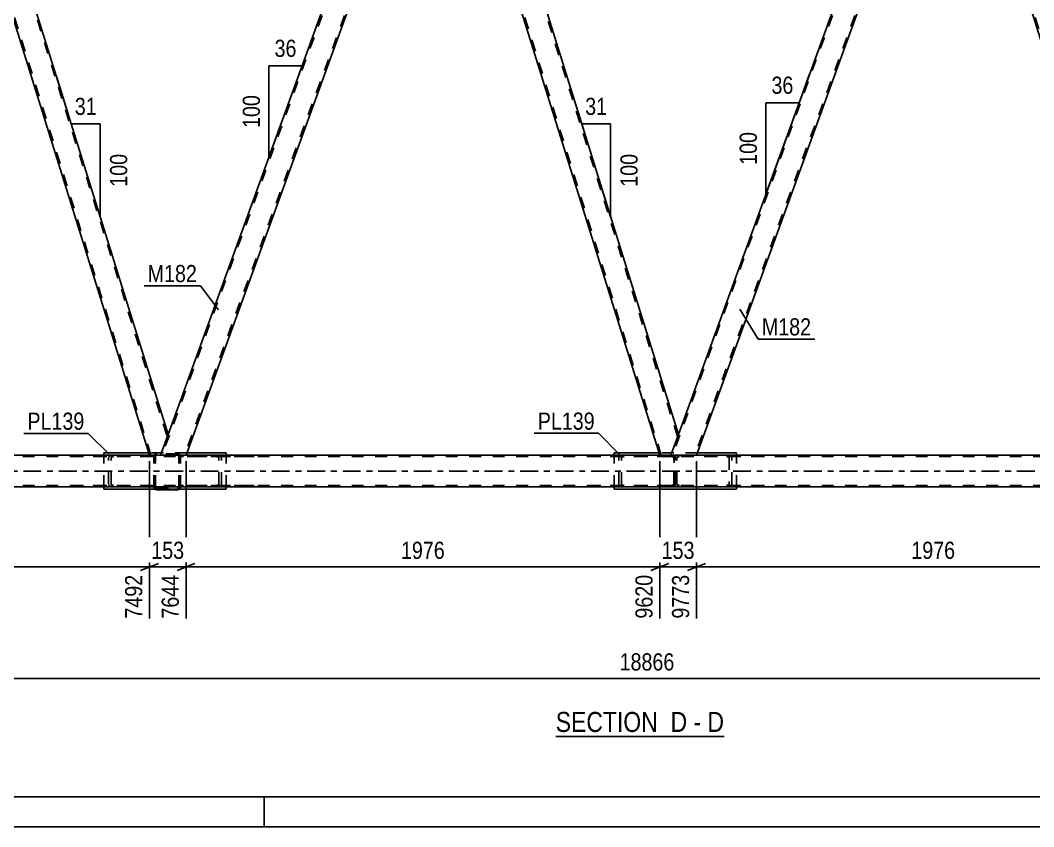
# Model space of a CAD drawing. Header units: millimetres. Extents: x -858 to 331, y -869 to -28.
# Drawn here: x -549.3 to -380.2, y -868.6 to -734.1 of the extents above; entities that cross this region are included whole.
import ezdxf

# ---------------------------------------------------------------- set-up
doc = ezdxf.new("R2010")
doc.units = ezdxf.units.MM
doc.linetypes.add('DXK_LINE_DOT2', pattern=[3.9198, 1.9599, -1.9599])
doc.linetypes.add('DXK_LINE_DOT3', pattern=[5.9187, 2.979, -0.9799, 0.9799, -0.9799])
doc.styles.add('Arial Narrow', font='ARIALN.TTF', dxfattribs={"height": 0.2})

# ---------------------------------------------------------------- blocks, each defined once
blk = doc.blocks.new('Unknown-570393797-1134')
at = {"color": 5, "linetype": 'Continuous'}
for p, q in [((-852.57, -863.58), (326.43, -863.58)), ((-508.57, -868.58), (-508.57, -863.58)), ((-857.57, -868.58), (331.43, -868.58))]:
    blk.add_line(p, q, dxfattribs=at)
blk = doc.blocks.new('Unknown-570393797-14 - 8170')
at = {"color": 6, "linetype": 'Continuous'}
blk.add_line((-459.93, -853.53), (-431.86, -853.53), dxfattribs=at)
at = {"color": 0, "linetype": 'Continuous'}
for points in [[(-441.83, -852.78), (-441.83, -849.28), (-459.93, -849.28), (-459.93, -852.78)], [(-438.01, -852.78), (-438.01, -849.28), (-440.78, -849.28), (-440.78, -852.78)], [(-435.68, -852.78), (-435.68, -849.28), (-436.96, -849.28), (-436.96, -852.78)], [(-431.86, -852.78), (-431.86, -849.28), (-434.63, -849.28), (-434.63, -852.78)]]:
    blk.add_wipeout(points, dxfattribs=at)
at = {"color": 7, "linetype": 'Continuous', "style": 'Arial Narrow'}
for s, p in [('SECTION ', (-459.93, -852.78)), ('D', (-440.78, -852.78)), ('D', (-434.63, -852.78)), ('-', (-436.96, -852.78))]:
    blk.add_text(s, height=3.34, dxfattribs=at).set_placement(p)
blk = doc.blocks.new('Part-570393797-8452 - 8170')
at = {"color": 2, "linetype": 'Continuous'}
for p, q in [((-562.63, -685.41), (-564.17, -689.66)), ((-561.31, -685.41), (-562.63, -685.41)), ((-561.31, -685.41), (-524.61, -803.16)), ((-564.17, -689.66), (-527.71, -806.63)), ((-525.87, -806.63), (-524.61, -803.16))]:
    blk.add_line(p, q, dxfattribs=at)
at = {"color": 7, "linetype": 'DXK_LINE_DOT2'}
for p, q in [((-561.56, -685.41), (-524.74, -803.53)), ((-527.46, -806.63), (-564.04, -689.29)), ((-524.61, -803.16), (-524.88, -803.9)), ((-527.71, -806.63), (-525.87, -806.63))]:
    blk.add_line(p, q, dxfattribs=at)
blk = doc.blocks.new('Part-570393797-8335 - 8170')
at = {"color": 7, "linetype": 'DXK_LINE_DOT2'}
for p, q in [((-440.1, -806.92), (-440.16, -807.11)), ((-440.16, -811.43), (-440.16, -807.11)), ((-439.73, -807.11), (-439.69, -807.02)), ((-439.73, -811.43), (-439.73, -807.11)), ((-439.29, -806.63), (-439.62, -806.66)), ((-439.46, -806.89), (-439.29, -806.87)), ((-425.12, -806.63), (-439.29, -806.63)), ((-425.12, -806.87), (-439.29, -806.87)), ((-431.1, -806.66), (-431.43, -806.63)), ((-431.43, -806.87), (-431.26, -806.89)), ((-431.03, -807.02), (-430.99, -807.11)), ((-430.99, -807.11), (-430.99, -811.43)), ((-430.56, -807.11), (-430.62, -806.92)), ((-430.56, -811.43), (-430.56, -807.11)), ((-440.16, -811.43), (-440.1, -811.61)), ((-439.69, -811.52), (-439.73, -811.43)), ((-430.99, -811.43), (-431.03, -811.52)), ((-430.62, -811.61), (-430.56, -811.43)), ((-439.62, -811.87), (-439.29, -811.91)), ((-439.29, -811.67), (-439.46, -811.65)), ((-425.12, -811.67), (-439.29, -811.67)), ((-425.12, -811.91), (-439.29, -811.91)), ((-431.26, -811.65), (-431.43, -811.67)), ((-431.43, -811.91), (-431.1, -811.87))]:
    blk.add_line(p, q, dxfattribs=at)
for centre, radius, start, end in [((-439.49, -807.47), 0.817, 99.5183, 138.064), ((-439.39, -807.29), 0.409, 99.5183, 138.064), ((-431.33, -807.29), 0.409, 41.9361, 80.4818), ((-431.23, -807.47), 0.817, 41.9361, 80.4818), ((-439.49, -811.07), 0.817, 221.9361, 260.4818), ((-439.39, -811.25), 0.409, 221.9361, 260.4818), ((-431.33, -811.25), 0.409, 279.5183, 318.064), ((-431.23, -811.07), 0.817, 279.5183, 318.064)]:
    blk.add_arc(centre, radius, start, end, dxfattribs=at)
blk = doc.blocks.new('Part-570393797-8197 - 8170')
at = {"color": 7, "linetype": 'DXK_LINE_DOT2'}
for p, q in [((-522.55, -811.91), (-522.55, -806.63)), ((-510.25, -806.63), (-522.55, -806.63)), ((-510.25, -806.87), (-522.55, -806.87)), ((-516.23, -806.66), (-516.56, -806.63)), ((-516.56, -806.87), (-516.4, -806.89)), ((-516.16, -807.02), (-516.13, -807.11)), ((-516.13, -811.43), (-516.13, -807.11)), ((-515.69, -807.11), (-515.76, -806.92)), ((-515.69, -811.43), (-515.69, -807.11)), ((-516.13, -811.43), (-516.16, -811.52)), ((-515.76, -811.61), (-515.69, -811.43)), ((-510.25, -811.67), (-522.55, -811.67)), ((-522.55, -811.91), (-510.25, -811.91)), ((-516.4, -811.65), (-516.56, -811.67)), ((-516.56, -811.91), (-516.23, -811.87))]:
    blk.add_line(p, q, dxfattribs=at)
for centre, radius, start, end in [((-516.46, -807.29), 0.409, 41.9361, 80.4818), ((-516.36, -807.47), 0.817, 41.9361, 80.4818), ((-516.46, -811.25), 0.409, 279.5183, 318.064), ((-516.36, -811.07), 0.817, 279.5183, 318.064)]:
    blk.add_arc(centre, radius, start, end, dxfattribs=at)
blk = doc.blocks.new('Part-570393797-8214 - 8170')
at = {"color": 2, "linetype": 'Continuous'}
for p, q in [((-527.84, -806.23), (-535.34, -806.23)), ((-535.34, -806.63), (-535.34, -806.23)), ((-514.89, -806.23), (-521.47, -806.23)), ((-514.89, -806.63), (-514.89, -806.23)), ((-535.34, -812.31), (-535.34, -811.91)), ((-514.89, -812.31), (-535.34, -812.31)), ((-514.89, -812.31), (-514.89, -811.91))]:
    blk.add_line(p, q, dxfattribs=at)
at = {"color": 7, "linetype": 'DXK_LINE_DOT2'}
for p, q in [((-521.47, -806.23), (-527.84, -806.23)), ((-535.34, -811.91), (-535.34, -806.63)), ((-514.89, -811.91), (-514.89, -806.63)), ((-535.34, -811.91), (-535.34, -811.87)), ((-514.89, -811.91), (-514.89, -811.87))]:
    blk.add_line(p, q, dxfattribs=at)
blk = doc.blocks.new('Part-570393797-8234 - 8170')
at = {"color": 7, "linetype": 'DXK_LINE_DOT2'}
for p, q in [((-440.68, -806.63), (-454.85, -806.63)), ((-440.68, -806.87), (-454.85, -806.87)), ((-449.34, -806.92), (-449.41, -807.11)), ((-449.41, -811.43), (-449.41, -807.11)), ((-448.97, -807.11), (-448.94, -807.02)), ((-448.97, -811.43), (-448.97, -807.11)), ((-448.54, -806.63), (-448.87, -806.66)), ((-448.7, -806.89), (-448.54, -806.87)), ((-440.34, -806.66), (-440.68, -806.63)), ((-440.68, -806.87), (-440.51, -806.89)), ((-440.16, -806.73), (-440.34, -806.66)), ((-440.27, -807.02), (-440.24, -807.11)), ((-440.24, -811.43), (-440.24, -807.11)), ((-440.16, -811.81), (-440.16, -806.73)), ((-440.11, -806.77), (-440.16, -806.73)), ((-440.02, -806.92), (-440.11, -806.77)), ((-439.98, -807.11), (-440.02, -806.92)), ((-439.98, -811.43), (-439.98, -807.11)), ((-449.41, -811.43), (-449.34, -811.61)), ((-448.94, -811.52), (-448.97, -811.43)), ((-440.24, -811.43), (-440.27, -811.52)), ((-440.02, -811.61), (-439.98, -811.43)), ((-440.68, -811.67), (-454.85, -811.67)), ((-440.68, -811.91), (-454.85, -811.91)), ((-448.87, -811.87), (-448.54, -811.91)), ((-448.54, -811.67), (-448.7, -811.65)), ((-440.51, -811.65), (-440.68, -811.67)), ((-440.68, -811.91), (-440.34, -811.87)), ((-440.34, -811.87), (-440.16, -811.81)), ((-440.16, -811.81), (-440.11, -811.77)), ((-440.11, -811.77), (-440.02, -811.61))]:
    blk.add_line(p, q, dxfattribs=at)
for centre, radius, start, end in [((-448.74, -807.47), 0.817, 99.5183, 138.064), ((-448.64, -807.29), 0.409, 99.5183, 138.064), ((-440.58, -807.29), 0.409, 41.9361, 80.4818), ((-448.74, -811.07), 0.817, 221.9361, 260.4818), ((-448.64, -811.25), 0.409, 221.9361, 260.4818), ((-440.58, -811.25), 0.409, 279.5183, 318.064)]:
    blk.add_arc(centre, radius, start, end, dxfattribs=at)
blk = doc.blocks.new('Part-570393797-8235 - 8170')
at = {"color": 7, "linetype": 'DXK_LINE_DOT2'}
for p, q in [((-539.98, -806.63), (-526.95, -806.63)), ((-526.95, -806.87), (-539.98, -806.87)), ((-534.48, -806.92), (-534.54, -807.11)), ((-534.54, -811.43), (-534.54, -807.11)), ((-534.11, -807.11), (-534.07, -807.02)), ((-534.11, -811.43), (-534.11, -807.11)), ((-533.67, -806.63), (-534, -806.66)), ((-533.84, -806.89), (-533.67, -806.87)), ((-526.95, -811.91), (-526.95, -806.63)), ((-534.54, -811.43), (-534.48, -811.61)), ((-534.07, -811.52), (-534.11, -811.43)), ((-526.95, -811.67), (-539.98, -811.67)), ((-526.95, -811.91), (-539.98, -811.91)), ((-534, -811.87), (-533.67, -811.91)), ((-533.67, -811.67), (-533.84, -811.65))]:
    blk.add_line(p, q, dxfattribs=at)
for centre, radius, start, end in [((-533.87, -807.47), 0.817, 99.5183, 138.064), ((-533.77, -807.29), 0.409, 99.5183, 138.064), ((-533.87, -811.07), 0.817, 221.9361, 260.4818), ((-533.77, -811.25), 0.409, 221.9361, 260.4818)]:
    blk.add_arc(centre, radius, start, end, dxfattribs=at)
blk = doc.blocks.new('Part-570393797-8344 - 8170')
at = {"color": 7, "linetype": 'DXK_LINE_DOT2'}
for p, q in [((-526.92, -806.71), (-526.95, -806.89)), ((-526.95, -811.93), (-526.95, -806.89)), ((-526.71, -806.89), (-526.69, -806.8)), ((-526.71, -811.93), (-526.71, -806.89)), ((-526.69, -806.8), (-526.64, -806.72)), ((-526.47, -806.41), (-526.66, -806.45)), ((-526.64, -806.72), (-526.56, -806.67)), ((-526.56, -806.67), (-526.47, -806.65)), ((-523.03, -806.41), (-526.47, -806.41)), ((-526.47, -806.65), (-523.03, -806.65)), ((-522.85, -806.45), (-523.03, -806.41)), ((-523.03, -806.65), (-522.94, -806.67)), ((-522.94, -806.67), (-522.86, -806.72)), ((-522.86, -806.72), (-522.81, -806.8)), ((-522.81, -806.8), (-522.79, -806.89)), ((-522.79, -811.93), (-522.79, -806.89)), ((-522.55, -806.89), (-522.59, -806.71)), ((-522.55, -811.93), (-522.55, -806.89)), ((-526.95, -811.93), (-526.92, -812.11)), ((-526.69, -812.02), (-526.71, -811.93)), ((-526.64, -812.1), (-526.69, -812.02)), ((-526.56, -812.15), (-526.64, -812.1)), ((-526.47, -812.17), (-526.56, -812.15)), ((-526.47, -812.17), (-523.03, -812.17)), ((-522.94, -812.15), (-523.03, -812.17)), ((-522.86, -812.1), (-522.94, -812.15)), ((-522.81, -812.02), (-522.86, -812.1)), ((-522.79, -811.93), (-522.81, -812.02)), ((-522.59, -812.11), (-522.55, -811.93))]:
    blk.add_line(p, q, dxfattribs=at)
at = {"color": 2, "linetype": 'Continuous'}
for p, q in [((-526.66, -812.37), (-526.47, -812.41)), ((-526.47, -812.41), (-523.03, -812.41)), ((-523.03, -812.41), (-522.85, -812.37))]:
    blk.add_line(p, q, dxfattribs=at)
at = {"color": 7, "linetype": 'DXK_LINE_DOT2'}
for centre, start, end in [((-526.47, -806.89), 112.5, 157.5), ((-523.03, -806.89), 22.5, 67.5), ((-526.47, -811.93), 202.5, 233.5796), ((-523.03, -811.93), 306.4206, 337.5)]:
    blk.add_arc(centre, 0.48, start, end, dxfattribs=at)
at = {"color": 2, "linetype": 'Continuous'}
for centre, start, end in [((-526.47, -811.93), 233.5796, 247.5), ((-523.03, -811.93), 292.5, 306.4206)]:
    blk.add_arc(centre, 0.48, start, end, dxfattribs=at)
blk = doc.blocks.new('Part-570393797-8570 - 8170')
at = {"color": 7, "linetype": 'DXK_LINE_DOT2'}
for p, q in [((-396.36, -685.41), (-440.48, -806.63)), ((-392.61, -685.41), (-436.73, -806.63)), ((-392.36, -685.41), (-393.9, -689.66)), ((-439.47, -803.16), (-440.73, -806.63)), ((-436.48, -806.63), (-440.73, -806.63))]:
    blk.add_line(p, q, dxfattribs=at)
at = {"color": 2, "linetype": 'Continuous'}
for p, q in [((-396.61, -685.41), (-439.47, -803.16)), ((-396.61, -685.41), (-392.36, -685.41)), ((-393.9, -689.66), (-436.48, -806.63))]:
    blk.add_line(p, q, dxfattribs=at)
blk = doc.blocks.new('Part-570393797-8389 - 8170')
at = {"color": 7, "linetype": 'DXK_LINE_DOT2'}
for p, q in [((-481.49, -685.41), (-525.61, -806.63)), ((-477.75, -685.41), (-521.87, -806.63)), ((-477.49, -685.41), (-479.04, -689.66)), ((-524.61, -803.16), (-525.87, -806.63)), ((-521.61, -806.63), (-525.87, -806.63))]:
    blk.add_line(p, q, dxfattribs=at)
at = {"color": 2, "linetype": 'Continuous'}
for p, q in [((-481.75, -685.41), (-524.61, -803.16)), ((-481.75, -685.41), (-477.49, -685.41)), ((-479.04, -689.66), (-521.61, -806.63))]:
    blk.add_line(p, q, dxfattribs=at)
blk = doc.blocks.new('Part-570393797-8749 - 8170')
at = {"color": 2, "linetype": 'Continuous'}
for p, q in [((-119.61, -806.63), (-796.76, -806.63)), ((-119.61, -811.91), (-796.76, -811.91))]:
    blk.add_line(p, q, dxfattribs=at)
at = {"color": 7, "linetype": 'DXK_LINE_DOT2'}
for p, q in [((-119.61, -806.87), (-796.76, -806.87)), ((-119.61, -811.67), (-796.76, -811.67))]:
    blk.add_line(p, q, dxfattribs=at)
at = {"color": 7, "linetype": 'DXK_LINE_DOT3'}
blk.add_line((-119.61, -809.27), (-796.76, -809.27), dxfattribs=at)
blk = doc.blocks.new('Part-570393797-8416 - 8170')
at = {"color": 2, "linetype": 'Continuous'}
for p, q in [((-442.7, -806.23), (-450.21, -806.23)), ((-450.21, -806.63), (-450.21, -806.23)), ((-429.76, -806.23), (-436.33, -806.23)), ((-429.76, -806.63), (-429.76, -806.23)), ((-450.21, -812.31), (-450.21, -811.91)), ((-429.76, -812.31), (-450.21, -812.31)), ((-429.76, -812.31), (-429.76, -811.91))]:
    blk.add_line(p, q, dxfattribs=at)
at = {"color": 7, "linetype": 'DXK_LINE_DOT2'}
for p, q in [((-436.33, -806.23), (-442.7, -806.23)), ((-450.21, -811.91), (-450.21, -806.63)), ((-429.76, -811.91), (-429.76, -806.63)), ((-450.21, -811.91), (-450.21, -811.87)), ((-429.76, -811.91), (-429.76, -811.87))]:
    blk.add_line(p, q, dxfattribs=at)
blk = doc.blocks.new('Part-570393797-8464 - 8170')
at = {"color": 2, "linetype": 'Continuous'}
for p, q in [((-477.49, -685.41), (-479.04, -689.66)), ((-476.17, -685.41), (-477.49, -685.41)), ((-439.47, -803.16), (-476.17, -685.41)), ((-479.04, -689.66), (-442.58, -806.63)), ((-440.73, -806.63), (-439.47, -803.16))]:
    blk.add_line(p, q, dxfattribs=at)
at = {"color": 7, "linetype": 'DXK_LINE_DOT2'}
for p, q in [((-439.61, -803.53), (-476.42, -685.41)), ((-442.33, -806.63), (-478.9, -689.29)), ((-439.47, -803.16), (-439.74, -803.9)), ((-442.58, -806.63), (-440.73, -806.63))]:
    blk.add_line(p, q, dxfattribs=at)
blk = doc.blocks.new('Part-570393797-8481 - 8170')
at = {"color": 2, "linetype": 'Continuous'}
for p, q in [((-392.36, -685.41), (-393.9, -689.66)), ((-391.04, -685.41), (-392.36, -685.41)), ((-354.34, -803.16), (-391.04, -685.41)), ((-393.9, -689.66), (-357.45, -806.63)), ((-355.6, -806.63), (-354.34, -803.16))]:
    blk.add_line(p, q, dxfattribs=at)
at = {"color": 7, "linetype": 'DXK_LINE_DOT2'}
for p, q in [((-354.47, -803.53), (-391.29, -685.41)), ((-357.19, -806.63), (-393.77, -689.29)), ((-354.34, -803.16), (-354.61, -803.9)), ((-357.45, -806.63), (-355.6, -806.63))]:
    blk.add_line(p, q, dxfattribs=at)
blk = doc.blocks.new('StraightDimension-570393797-9773 - 8170')
at = {"color": 7, "linetype": 'Continuous'}
for p, q in [((-521.61, -807.63), (-521.61, -833.88)), ((-442.58, -807.63), (-442.58, -833.88)), ((-520.11, -824.67), (-523.11, -825.87)), ((-444.08, -825.87), (-441.08, -824.67)), ((-521.61, -825.27), (-442.58, -825.27))]:
    blk.add_line(p, q, dxfattribs=at)
at = {"color": 0}
blk.add_wipeout([(-477.84, -824.52), (-477.84, -820.32), (-486.35, -820.32), (-486.35, -824.52)], dxfattribs=at)
at = {"color": 0, "linetype": 'Continuous'}
blk.add_wipeout([(-443.18, -825.97), (-447.38, -825.97), (-447.38, -834.48), (-443.18, -834.48)], dxfattribs=at)
at = {"color": 3, "style": 'Arial Narrow'}
blk.add_text('1976', height=2.863, dxfattribs=at).set_placement((-485.75, -823.92))
at = {"color": 3, "linetype": 'Continuous', "style": 'Arial Narrow'}
blk.add_text('9620', height=2.863, rotation=90.0002, dxfattribs=at).set_placement((-443.78, -833.88))
blk = doc.blocks.new('StraightDimension-570393797-9735 - 8170')
at = {"color": 7, "linetype": 'Continuous'}
for p, q in [((-436.48, -807.63), (-436.48, -833.88)), ((-357.45, -807.63), (-357.45, -835.71)), ((-434.98, -824.67), (-437.98, -825.87)), ((-358.95, -825.87), (-355.95, -824.67)), ((-436.48, -825.27), (-357.45, -825.27))]:
    blk.add_line(p, q, dxfattribs=at)
at = {"color": 0}
blk.add_wipeout([(-392.71, -824.52), (-392.71, -820.32), (-401.22, -820.32), (-401.22, -824.52)], dxfattribs=at)
at = {"color": 0, "linetype": 'Continuous'}
blk.add_wipeout([(-358.05, -825.97), (-362.25, -825.97), (-362.25, -836.31), (-358.05, -836.31)], dxfattribs=at)
at = {"color": 3, "style": 'Arial Narrow'}
blk.add_text('1976', height=2.863, dxfattribs=at).set_placement((-400.62, -823.92))
at = {"color": 3, "linetype": 'Continuous', "style": 'Arial Narrow'}
blk.add_text('11748', height=2.863, rotation=90.0002, dxfattribs=at).set_placement((-358.65, -835.71))
blk = doc.blocks.new('StraightDimension-570393797-9811 - 8170')
at = {"color": 7, "linetype": 'Continuous'}
for p, q in [((-606.75, -807.63), (-606.75, -833.88)), ((-527.71, -807.63), (-527.71, -833.88)), ((-605.25, -824.67), (-608.25, -825.87)), ((-529.21, -825.87), (-526.21, -824.67)), ((-606.75, -825.27), (-527.71, -825.27))]:
    blk.add_line(p, q, dxfattribs=at)
at = {"color": 0}
blk.add_wipeout([(-562.97, -824.52), (-562.97, -820.32), (-571.49, -820.32), (-571.49, -824.52)], dxfattribs=at)
at = {"color": 0, "linetype": 'Continuous'}
blk.add_wipeout([(-528.31, -825.97), (-532.51, -825.97), (-532.51, -834.48), (-528.31, -834.48)], dxfattribs=at)
at = {"color": 3, "style": 'Arial Narrow'}
blk.add_text('1976', height=2.863, dxfattribs=at).set_placement((-570.89, -823.92))
at = {"color": 3, "linetype": 'Continuous', "style": 'Arial Narrow'}
blk.add_text('7492', height=2.863, rotation=90.0002, dxfattribs=at).set_placement((-528.91, -833.88))
blk = doc.blocks.new('StraightDimension-570393797-9104 - 8170')
at = {"color": 7, "linetype": 'Continuous'}
blk.add_line((-707.66, -811.89), (-202.74, -811.89), dxfattribs=at)
blk = doc.blocks.new('AngleDimension-570393797-9153 - 8170')
at = {"color": 7, "linetype": 'Continuous'}
for p, q in [((-543.21, -743.46), (-540.74, -751.4)), ((-535.92, -751.4), (-540.74, -751.4)), ((-535.92, -766.86), (-540.74, -751.4)), ((-535.92, -766.86), (-535.92, -751.4))]:
    blk.add_line(p, q, dxfattribs=at)
at = {"color": 0}
blk.add_wipeout([(-530.82, -755.79), (-535.02, -755.79), (-535.02, -762.47), (-530.82, -762.47)], dxfattribs=at)
at = {"color": 3, "style": 'Arial Narrow'}
blk.add_text('100', height=2.863, rotation=90.0002, dxfattribs=at).set_placement((-531.42, -761.87))
at = {"color": 0}
blk.add_wipeout([(-535.9, -750.5), (-535.9, -746.3), (-540.76, -746.3), (-540.76, -750.5)], dxfattribs=at)
at = {"color": 3, "style": 'Arial Narrow'}
blk.add_text('31', height=2.863, dxfattribs=at).set_placement((-540.16, -749.9))
blk = doc.blocks.new('AngleDimension-570393797-26756 - 8170')
at = {"color": 7, "linetype": 'Continuous'}
for p, q in [((-507.78, -741.72), (-502.24, -741.72)), ((-507.78, -756.94), (-502.24, -741.72)), ((-507.78, -756.94), (-507.78, -741.72)), ((-502.44, -742.25), (-502.24, -741.72))]:
    blk.add_line(p, q, dxfattribs=at)
at = {"color": 0}
for points in [[(-502.59, -740.82), (-502.59, -736.62), (-507.44, -736.62), (-507.44, -740.82)], [(-508.68, -745.99), (-512.88, -745.99), (-512.88, -752.67), (-508.68, -752.67)]]:
    blk.add_wipeout(points, dxfattribs=at)
at = {"color": 3, "style": 'Arial Narrow'}
blk.add_text('36', height=2.863, dxfattribs=at).set_placement((-506.84, -740.22))
blk.add_text('100', height=2.863, rotation=90.0002, dxfattribs=at).set_placement((-509.28, -752.07))
blk = doc.blocks.new('AngleDimension-570393797-9225 - 8170')
at = {"color": 7, "linetype": 'Continuous'}
for p, q in [((-458.08, -743.46), (-455.61, -751.4)), ((-450.78, -751.4), (-455.61, -751.4)), ((-450.78, -766.86), (-455.61, -751.4)), ((-450.78, -766.86), (-450.78, -751.4))]:
    blk.add_line(p, q, dxfattribs=at)
at = {"color": 0}
blk.add_wipeout([(-445.68, -755.79), (-449.88, -755.79), (-449.88, -762.47), (-445.68, -762.47)], dxfattribs=at)
at = {"color": 3, "style": 'Arial Narrow'}
blk.add_text('100', height=2.863, rotation=90.0002, dxfattribs=at).set_placement((-446.28, -761.87))
at = {"color": 0}
blk.add_wipeout([(-450.77, -750.5), (-450.77, -746.3), (-455.62, -746.3), (-455.62, -750.5)], dxfattribs=at)
at = {"color": 3, "style": 'Arial Narrow'}
blk.add_text('31', height=2.863, dxfattribs=at).set_placement((-455.02, -749.9))
blk = doc.blocks.new('StraightDimension-570393797-9754 - 8170')
at = {"color": 7, "linetype": 'Continuous'}
for p, q in [((-442.58, -807.63), (-442.58, -833.88)), ((-436.48, -807.63), (-436.48, -833.88)), ((-444.08, -825.87), (-441.08, -824.67)), ((-434.98, -824.67), (-437.98, -825.87)), ((-442.58, -825.27), (-436.48, -825.27))]:
    blk.add_line(p, q, dxfattribs=at)
at = {"color": 0}
blk.add_wipeout([(-436.19, -824.52), (-436.19, -820.32), (-442.87, -820.32), (-442.87, -824.52)], dxfattribs=at)
at = {"color": 0, "linetype": 'Continuous'}
blk.add_wipeout([(-437.08, -825.97), (-441.28, -825.97), (-441.28, -834.48), (-437.08, -834.48)], dxfattribs=at)
at = {"color": 3, "style": 'Arial Narrow'}
blk.add_text('153', height=2.863, dxfattribs=at).set_placement((-442.27, -823.92))
at = {"color": 3, "linetype": 'Continuous', "style": 'Arial Narrow'}
blk.add_text('9773', height=2.863, rotation=90.0002, dxfattribs=at).set_placement((-437.68, -833.88))
blk = doc.blocks.new('StraightDimension-570393797-9792 - 8170')
at = {"color": 7, "linetype": 'Continuous'}
for p, q in [((-527.71, -807.63), (-527.71, -833.88)), ((-521.61, -807.63), (-521.61, -833.88)), ((-529.21, -825.87), (-526.21, -824.67)), ((-520.11, -824.67), (-523.11, -825.87)), ((-527.71, -825.27), (-521.61, -825.27))]:
    blk.add_line(p, q, dxfattribs=at)
at = {"color": 0}
blk.add_wipeout([(-521.32, -824.52), (-521.32, -820.32), (-528, -820.32), (-528, -824.52)], dxfattribs=at)
at = {"color": 0, "linetype": 'Continuous'}
blk.add_wipeout([(-522.21, -825.97), (-526.41, -825.97), (-526.41, -834.48), (-522.21, -834.48)], dxfattribs=at)
at = {"color": 3, "style": 'Arial Narrow'}
blk.add_text('153', height=2.863, dxfattribs=at).set_placement((-527.4, -823.92))
at = {"color": 3, "linetype": 'Continuous', "style": 'Arial Narrow'}
blk.add_text('7644', height=2.863, rotation=90.0002, dxfattribs=at).set_placement((-522.81, -833.88))
blk = doc.blocks.new('StraightDimension-570393797-9899 - 8170')
at = {"color": 7, "linetype": 'Continuous'}
blk.add_line((-806.02, -843.88), (-83.41, -843.88), dxfattribs=at)
at = {"color": 0}
blk.add_wipeout([(-439.54, -843.13), (-439.54, -838.93), (-449.88, -838.93), (-449.88, -843.13)], dxfattribs=at)
at = {"color": 3, "style": 'Arial Narrow'}
blk.add_text('18866', height=2.863, dxfattribs=at).set_placement((-449.28, -842.53))
blk = doc.blocks.new('AngleDimension-570393797-26783 - 8170')
at = {"color": 7, "linetype": 'Continuous'}
for p, q in [((-417.65, -743.21), (-419.35, -747.87)), ((-424.89, -747.87), (-419.35, -747.87)), ((-424.89, -763.09), (-419.35, -747.87)), ((-424.89, -763.09), (-424.89, -747.87))]:
    blk.add_line(p, q, dxfattribs=at)
at = {"color": 0}
blk.add_wipeout([(-425.79, -752.14), (-429.99, -752.14), (-429.99, -758.82), (-425.79, -758.82)], dxfattribs=at)
at = {"color": 3, "style": 'Arial Narrow'}
blk.add_text('100', height=2.863, rotation=90.0002, dxfattribs=at).set_placement((-426.39, -758.22))
at = {"color": 0}
blk.add_wipeout([(-419.69, -746.97), (-419.69, -742.77), (-424.55, -742.77), (-424.55, -746.97)], dxfattribs=at)
at = {"color": 3, "style": 'Arial Narrow'}
blk.add_text('36', height=2.863, dxfattribs=at).set_placement((-423.95, -746.37))
blk = doc.blocks.new('Mark-570393797-8210 - 8170')
at = {"color": 0}
blk.add_wipeout([(-538.55, -802.39), (-538.55, -799.39), (-548.06, -799.39), (-548.06, -802.39)], dxfattribs=at)
blk.add_wipeout([(-538.55, -802.39), (-538.55, -799.39), (-548.06, -799.39), (-548.06, -802.39)], dxfattribs=at)
at = {"color": 30, "linetype": 'Continuous'}
for p in [(-548.66, -802.99), (-534.48, -806.43)]:
    blk.add_line(p, (-537.95, -802.99), dxfattribs=at)
at = {"color": 3, "style": 'Arial Narrow'}
blk.add_text('PL139', height=2.863, dxfattribs=at).set_placement((-548.06, -802.39))
blk = doc.blocks.new('Mark-570393797-8385 - 8170')
at = {"color": 0}
blk.add_wipeout([(-519.79, -777.78), (-519.79, -774.78), (-528.01, -774.78), (-528.01, -777.78)], dxfattribs=at)
blk.add_wipeout([(-519.79, -777.78), (-519.79, -774.78), (-528.01, -774.78), (-528.01, -777.78)], dxfattribs=at)
at = {"color": 30, "linetype": 'Continuous'}
for p in [(-528.61, -778.38), (-516.18, -782.37)]:
    blk.add_line(p, (-519.19, -778.38), dxfattribs=at)
at = {"color": 3, "style": 'Arial Narrow'}
blk.add_text('M182', height=2.863, dxfattribs=at).set_placement((-528.01, -777.78))
blk = doc.blocks.new('Mark-570393797-8412 - 8170')
at = {"color": 0}
blk.add_wipeout([(-453.42, -802.38), (-453.42, -799.38), (-462.93, -799.38), (-462.93, -802.38)], dxfattribs=at)
blk.add_wipeout([(-453.42, -802.38), (-453.42, -799.38), (-462.93, -799.38), (-462.93, -802.38)], dxfattribs=at)
at = {"color": 30, "linetype": 'Continuous'}
for p in [(-463.53, -802.98), (-449.29, -806.51)]:
    blk.add_line(p, (-452.82, -802.98), dxfattribs=at)
at = {"color": 3, "style": 'Arial Narrow'}
blk.add_text('PL139', height=2.863, dxfattribs=at).set_placement((-462.93, -802.38))
blk = doc.blocks.new('Mark-570393797-8566 - 8170')
at = {"color": 0}
blk.add_wipeout([(-417.32, -786.66), (-417.32, -783.66), (-425.55, -783.66), (-425.55, -786.66)], dxfattribs=at)
blk.add_wipeout([(-417.32, -786.66), (-417.32, -783.66), (-425.55, -783.66), (-425.55, -786.66)], dxfattribs=at)
at = {"color": 30, "linetype": 'Continuous'}
for p, q in [((-429.21, -782.27), (-426.15, -787.26)), ((-426.15, -787.26), (-416.72, -787.26))]:
    blk.add_line(p, q, dxfattribs=at)
at = {"color": 3, "style": 'Arial Narrow'}
blk.add_text('M182', height=2.863, dxfattribs=at).set_placement((-425.55, -786.66))

msp = doc.modelspace()

# ---------------------------------------------------------------- block references
for name in ['Unknown-570393797-1134', 'Part-570393797-8452 - 8170', 'Part-570393797-8389 - 8170', 'Part-570393797-8464 - 8170', 'Part-570393797-8570 - 8170', 'Part-570393797-8481 - 8170', 'Part-570393797-8214 - 8170', 'Part-570393797-8416 - 8170', 'Part-570393797-8749 - 8170', 'Part-570393797-8235 - 8170', 'Part-570393797-8344 - 8170', 'Part-570393797-8197 - 8170', 'Part-570393797-8234 - 8170', 'Part-570393797-8335 - 8170']:
    msp.add_blockref(name, (0, 0))

# ---------------------------------------------------------------- next in the draw order: block references
for name in ['AngleDimension-570393797-26756 - 8170', 'AngleDimension-570393797-9153 - 8170', 'AngleDimension-570393797-9225 - 8170', 'StraightDimension-570393797-9811 - 8170', 'StraightDimension-570393797-9773 - 8170', 'StraightDimension-570393797-9735 - 8170', 'Unknown-570393797-14 - 8170']:
    msp.add_blockref(name, (0, 0))

# ---------------------------------------------------------------- next in the draw order: block references
msp.add_blockref('StraightDimension-570393797-9104 - 8170', (0, 0))

# ---------------------------------------------------------------- next in the draw order: block references
for name in ['StraightDimension-570393797-9792 - 8170', 'StraightDimension-570393797-9754 - 8170']:
    msp.add_blockref(name, (0, 0))

# ---------------------------------------------------------------- next in the draw order: block references
msp.add_blockref('StraightDimension-570393797-9899 - 8170', (0, 0))

# ---------------------------------------------------------------- next in the draw order: block references
for name in ['AngleDimension-570393797-26783 - 8170', 'Mark-570393797-8385 - 8170', 'Mark-570393797-8566 - 8170', 'Mark-570393797-8210 - 8170', 'Mark-570393797-8412 - 8170']:
    msp.add_blockref(name, (0, 0))

doc.saveas('drawing.dxf')
